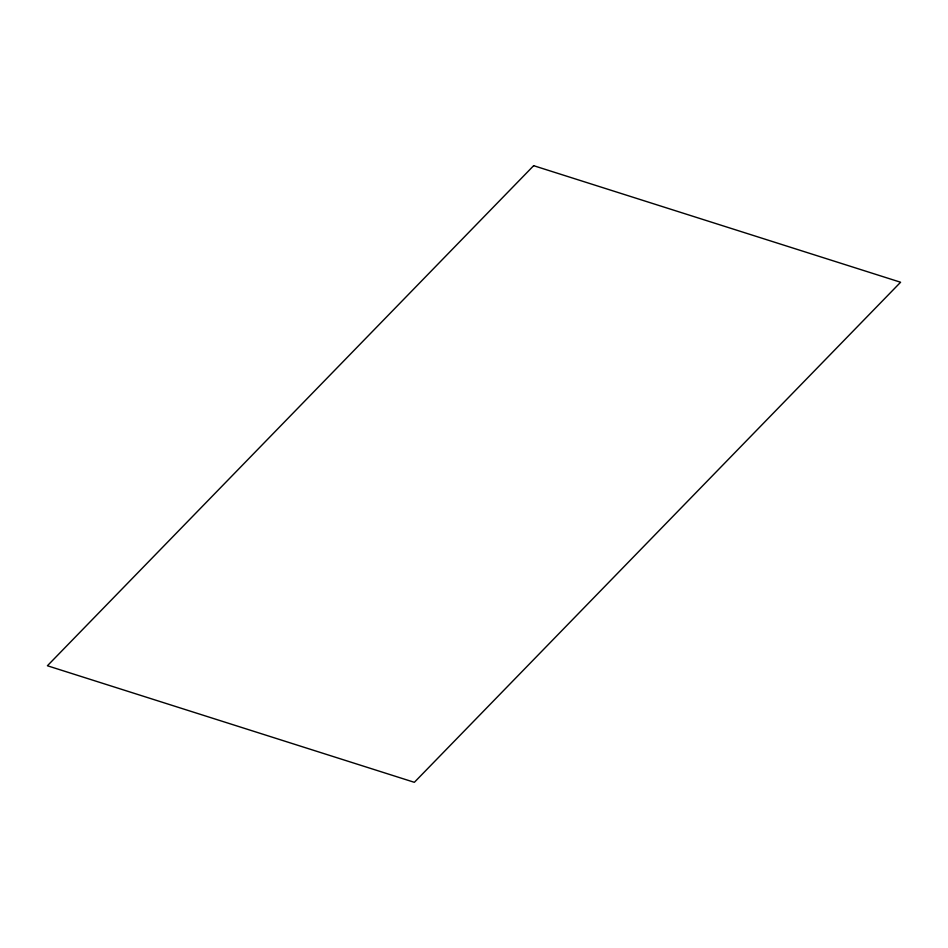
<?xml version="1.0" encoding="UTF-8"?>
<svg xmlns="http://www.w3.org/2000/svg" width="948" height="948" viewBox="0 0 948 948"><rect width="100%" height="100%" fill="white"/><g stroke="black" fill="none" stroke-linecap="round" stroke-linejoin="round"><path stroke-width="1.42" d="M533.653 165.687L47.4 665.757L414.347 782.313L900.6 282.243L533.653 165.687"/></g></svg>
